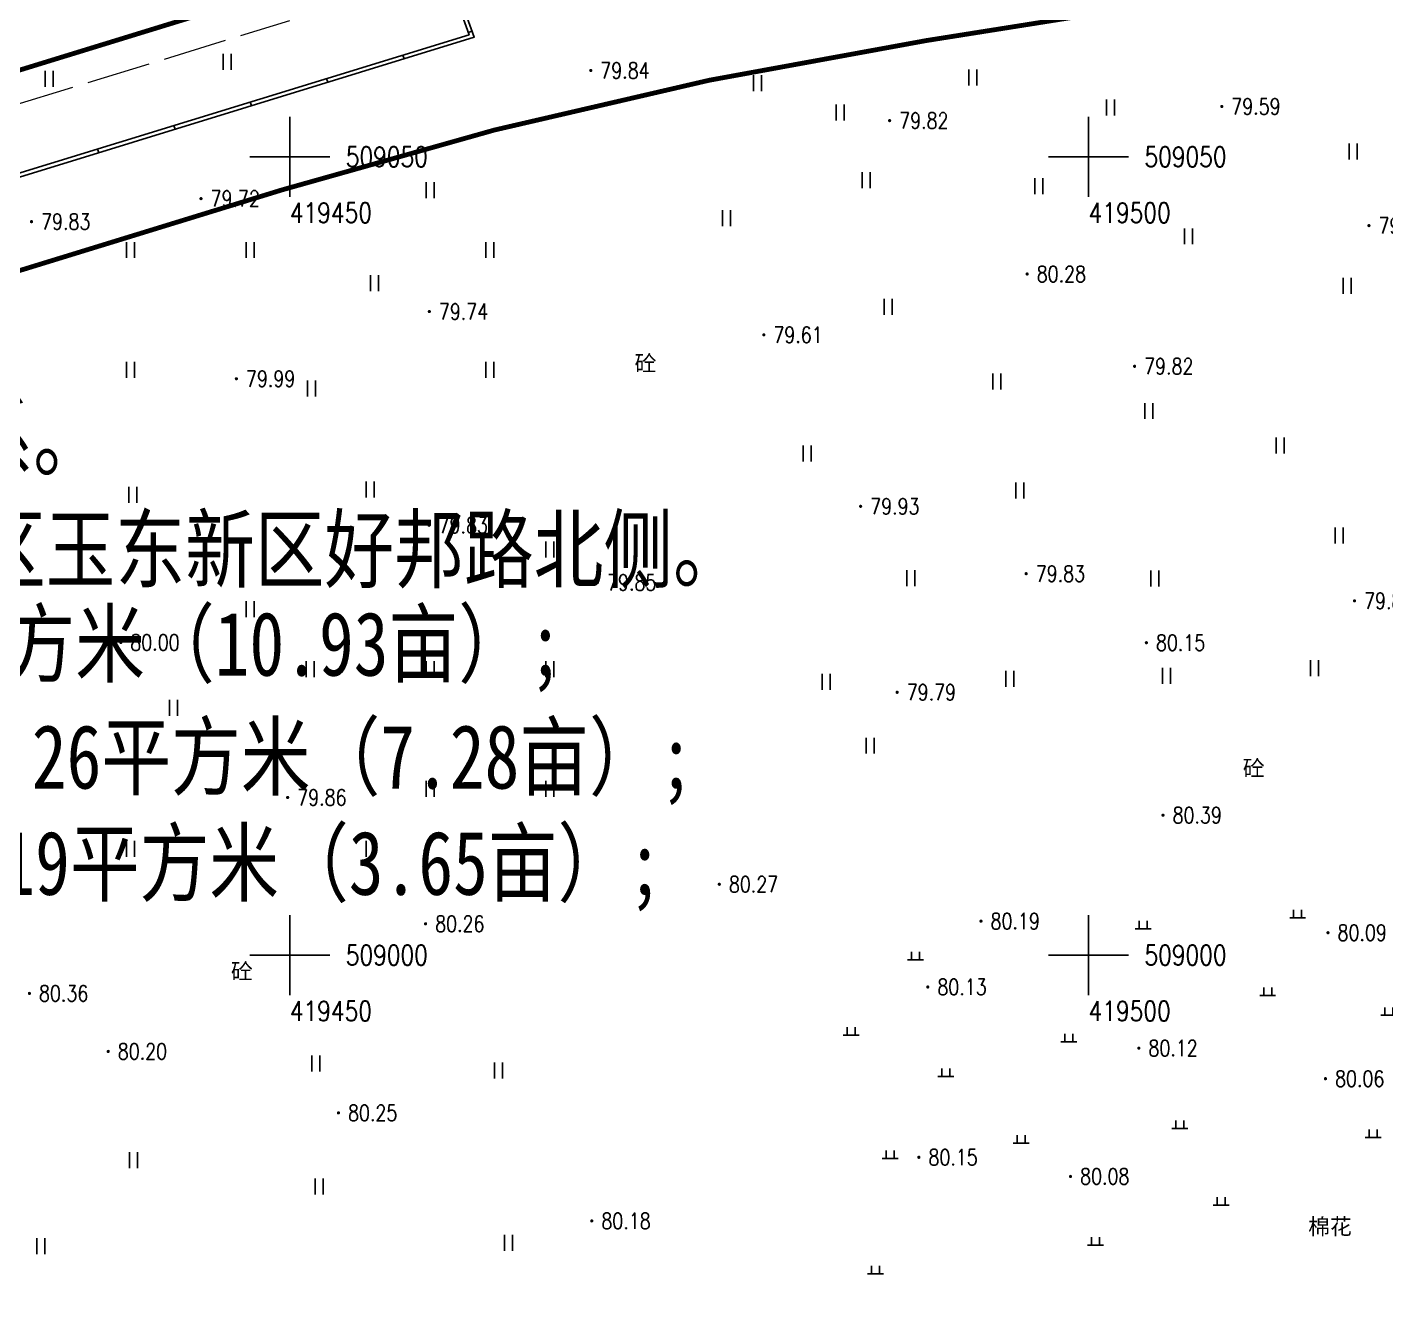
# Model space of a CAD drawing. Header units: millimetres. Extents: x 415847 to 420533, y 507593 to 509769.
# Drawn here: x 419433.6 to 419518.6, y 508978.8 to 509058.1 of the extents above; entities that cross this region are included whole.
import ezdxf
from ezdxf.enums import TextEntityAlignment as Align

# ---------------------------------------------------------------- set-up
doc = ezdxf.new("R2010")
doc.units = ezdxf.units.MM
doc.linetypes.add('X3', pattern=[5, 4, -1])
for name, color, linetype in [('0-0000规划道路', 4, 'Continuous'), ('GCD', 1, 'Continuous'), ('JMD', 6, 'Continuous'), ('PP-COM', 7, 'Continuous'), ('TK', 7, 'Continuous'), ('ZBTZ', 3, 'Continuous'), ('ZJ', 7, 'Continuous'), ('规划道路红线内容', 7, 'Continuous')]:
    doc.layers.add(name, color=color, linetype=linetype)
doc.styles.add('fs13k', font='simhei.ttf', dxfattribs={"height": 3})
doc.styles.add('ht11k', font='simhei.ttf', dxfattribs={"height": 1})
doc.styles.add('HZ', font='rs.shx', dxfattribs={"width": 0.8, "bigfont": 'hztxt.shx'})

# ---------------------------------------------------------------- blocks, each defined once
blk = doc.blocks.new('gc121')
for p, q in [((-0.5, -1), (-0.5, 1)), ((0.5, -1), (0.5, 1))]:
    blk.add_line(p, q)
blk = doc.blocks.new('gc119')
for p, q in [((-1, 0), (1, 0)), ((-0.5, 1), (-0.5, 0)), ((0.5, 1), (0.5, 0))]:
    blk.add_line(p, q)
blk = doc.blocks.new('acfgw')
at = {"color": 4}
for p, q in [((0, -5), (0, 5)), ((-5, 0), (5, 0))]:
    blk.add_line(p, q, dxfattribs=at)
blk = doc.blocks.new('GC200')
at = {"linetype": 'Continuous', "const_width": 0.2, "flags": 128}
blk.add_lwpolyline([(-0.1, 0, 1), (0.1, 0, 1)], format="xyb", close=True, dxfattribs=at)

msp = doc.modelspace()

# ---------------------------------------------------------------- linework, layer by layer
at = {"layer": '0-0000规划道路', "linetype": 'X3', "lineweight": 13}
msp.add_line((419370.46, 509034.08), (419449.997, 509058.54), dxfattribs=at)
at = {"layer": 'JMD', "linetype": 'Continuous'}
for p, q in [((419461.404, 509057.872), (419461.169, 509057.787)), ((419457.155, 509056.137), (419457.082, 509056.376)), ((419452.376, 509054.667), (419452.303, 509054.906)), ((419447.597, 509053.197), (419447.524, 509053.436)), ((419442.818, 509051.727), (419442.745, 509051.966)), ((419438.039, 509050.256), (419437.966, 509050.495))]:
    msp.add_line(p, q, dxfattribs=at)
at = {"layer": 'JMD', "color": 252, "linetype": 'Continuous', "flags": 128}
for points in [[(419404.513, 509040.204), (419461.219, 509057.649), (419447.447, 509095.853), (419429.934, 509144.604), (419429.213, 509147.344)], [(419404.586, 509039.965), (419461.543, 509057.487), (419447.682, 509095.938), (419430.173, 509144.678), (419429.455, 509147.407)]]:
    msp.add_lwpolyline(points, dxfattribs=at)
at = {"layer": 'PP-COM', "color": 7, "ltscale": 100, "const_width": 0.3, "flags": 128}
for points in [[(419434.836, 509146.935), (419355.047, 509122.397, 0.420781), (419341.946, 509096.975), (419359.832, 509043.132, 0.407676), (419372.262, 509036.726), (419445.976, 509059.396)], [(419601.313, 508983.201), (419588.643, 509062.837, 0.414094), (419577.2, 509071.142), (419489.851, 509057.282)], [(419489.851, 509057.282, 0.035263), (419449.504, 509047.926)], [(419449.504, 509047.926), (419376.474, 509025.467, 0.420781), (419369.923, 509012.756), (419388.681, 508956.289, 0.367135), (419410.795, 508942.841), (419593.004, 508971.753, 0.414333), (419601.313, 508983.201)]]:
    msp.add_lwpolyline(points, format="xyb", dxfattribs=at)

# ---------------------------------------------------------------- block references
at = {"layer": 'GCD', "color": 252, "linetype": 'Continuous'}
ref = msp.add_blockref('GC200', (419468.836, 509055.407, 79.835), dxfattribs=dict(at, xscale=0.5, yscale=0.5, zscale=0.5))
ref.add_attrib('height', '79.84', dxfattribs={"linetype": 'Continuous', "height": 1, "style": 'HZ', "width": 0.8}).set_placement((419469.436, 509055.407, 79.835), align=Align.MIDDLE_LEFT)
ref = msp.add_blockref('GC200', (419468.836, 509055.407, 79.835), dxfattribs=dict(at, xscale=0.5, yscale=0.5, zscale=0.5))
ref.add_attrib('height', '79.84', dxfattribs={"linetype": 'Continuous', "height": 1, "style": 'HZ', "width": 0.8}).set_placement((419469.436, 509055.407, 79.835), align=Align.MIDDLE_LEFT)
ref = msp.add_blockref('GC200', (419508.338, 509053.153, 79.59), dxfattribs=dict(at, xscale=0.5, yscale=0.5, zscale=0.5))
ref.add_attrib('height', '79.59', dxfattribs={"linetype": 'Continuous', "height": 1, "style": 'HZ', "width": 0.8}).set_placement((419508.938, 509053.153, 79.59), align=Align.MIDDLE_LEFT)
ref = msp.add_blockref('GC200', (419487.545, 509052.268, 79.82), dxfattribs=dict(at, xscale=0.5, yscale=0.5, zscale=0.5))
ref.add_attrib('height', '79.82', dxfattribs={"linetype": 'Continuous', "height": 1, "style": 'HZ', "width": 0.8}).set_placement((419488.145, 509052.268, 79.82), align=Align.MIDDLE_LEFT)
ref = msp.add_blockref('GC200', (419444.438, 509047.38, 79.72), dxfattribs=dict(at, xscale=0.5, yscale=0.5, zscale=0.5))
ref.add_attrib('height', '79.72', dxfattribs={"linetype": 'Continuous', "height": 1, "style": 'HZ', "width": 0.8}).set_placement((419445.038, 509047.38, 79.72), align=Align.MIDDLE_LEFT)
ref = msp.add_blockref('GC200', (419433.827, 509045.937, 79.83), dxfattribs=dict(at, xscale=0.5, yscale=0.5, zscale=0.5))
ref.add_attrib('height', '79.83', dxfattribs={"linetype": 'Continuous', "height": 1, "style": 'HZ', "width": 0.8}).set_placement((419434.427, 509045.937, 79.83), align=Align.MIDDLE_LEFT)
ref = msp.add_blockref('GC200', (419517.55, 509045.691, 79.82), dxfattribs=dict(at, xscale=0.5, yscale=0.5, zscale=0.5))
ref.add_attrib('height', '79.82', dxfattribs={"linetype": 'Continuous', "height": 1, "style": 'HZ', "width": 0.8}).set_placement((419518.15, 509045.691, 79.82), align=Align.MIDDLE_LEFT)
ref = msp.add_blockref('GC200', (419496.154, 509042.658, 80.28), dxfattribs=dict(at, xscale=0.5, yscale=0.5, zscale=0.5))
ref.add_attrib('height', '80.28', dxfattribs={"linetype": 'Continuous', "height": 1, "style": 'HZ', "width": 0.8}).set_placement((419496.754, 509042.658, 80.28), align=Align.MIDDLE_LEFT)
ref = msp.add_blockref('GC200', (419458.732, 509040.307, 79.74), dxfattribs=dict(at, xscale=0.5, yscale=0.5, zscale=0.5))
ref.add_attrib('height', '79.74', dxfattribs={"linetype": 'Continuous', "height": 1, "style": 'HZ', "width": 0.8}).set_placement((419459.332, 509040.307, 79.74), align=Align.MIDDLE_LEFT)
ref = msp.add_blockref('GC200', (419479.668, 509038.848, 79.61), dxfattribs=dict(at, xscale=0.5, yscale=0.5, zscale=0.5))
ref.add_attrib('height', '79.61', dxfattribs={"linetype": 'Continuous', "height": 1, "style": 'HZ', "width": 0.8}).set_placement((419480.268, 509038.848, 79.61), align=Align.MIDDLE_LEFT)
ref = msp.add_blockref('GC200', (419446.654, 509036.098, 79.99), dxfattribs=dict(at, xscale=0.5, yscale=0.5, zscale=0.5))
ref.add_attrib('height', '79.99', dxfattribs={"linetype": 'Continuous', "height": 1, "style": 'HZ', "width": 0.8}).set_placement((419447.254, 509036.098, 79.99), align=Align.MIDDLE_LEFT)
ref = msp.add_blockref('GC200', (419502.88, 509036.879, 79.82), dxfattribs=dict(at, xscale=0.5, yscale=0.5, zscale=0.5))
ref.add_attrib('height', '79.82', dxfattribs={"linetype": 'Continuous', "height": 1, "style": 'HZ', "width": 0.8}).set_placement((419503.48, 509036.879, 79.82), align=Align.MIDDLE_LEFT)
ref = msp.add_blockref('GC200', (419485.73, 509028.108, 79.93), dxfattribs=dict(at, xscale=0.5, yscale=0.5, zscale=0.5))
ref.add_attrib('height', '79.93', dxfattribs={"linetype": 'Continuous', "height": 1, "style": 'HZ', "width": 0.8}).set_placement((419486.33, 509028.108, 79.93), align=Align.MIDDLE_LEFT)
ref = msp.add_blockref('GC200', (419458.717, 509026.924, 79.83), dxfattribs=dict(at, xscale=0.5, yscale=0.5, zscale=0.5))
ref.add_attrib('height', '79.83', dxfattribs={"linetype": 'Continuous', "height": 1, "style": 'HZ', "width": 0.8}).set_placement((419459.317, 509026.924, 79.83), align=Align.MIDDLE_LEFT)
ref = msp.add_blockref('GC200', (419469.258, 509023.34, 79.85), dxfattribs=dict(at, xscale=0.5, yscale=0.5, zscale=0.5))
ref.add_attrib('height', '79.85', dxfattribs={"linetype": 'Continuous', "height": 1, "style": 'HZ', "width": 0.8}).set_placement((419469.858, 509023.34, 79.85), align=Align.MIDDLE_LEFT)
ref = msp.add_blockref('GC200', (419496.093, 509023.889, 79.83), dxfattribs=dict(at, xscale=0.5, yscale=0.5, zscale=0.5))
ref.add_attrib('height', '79.83', dxfattribs={"linetype": 'Continuous', "height": 1, "style": 'HZ', "width": 0.8}).set_placement((419496.693, 509023.889, 79.83), align=Align.MIDDLE_LEFT)
ref = msp.add_blockref('GC200', (419516.647, 509022.187, 79.89), dxfattribs=dict(at, xscale=0.5, yscale=0.5, zscale=0.5))
ref.add_attrib('height', '79.89', dxfattribs={"linetype": 'Continuous', "height": 1, "style": 'HZ', "width": 0.8}).set_placement((419517.247, 509022.187, 79.89), align=Align.MIDDLE_LEFT)
ref = msp.add_blockref('GC200', (419439.415, 509019.581, 80), dxfattribs=dict(at, xscale=0.5, yscale=0.5, zscale=0.5))
ref.add_attrib('height', '80.00', dxfattribs={"linetype": 'Continuous', "height": 1, "style": 'HZ', "width": 0.8}).set_placement((419440.015, 509019.581, 80), align=Align.MIDDLE_LEFT)
ref = msp.add_blockref('GC200', (419503.619, 509019.566, 80.15), dxfattribs=dict(at, xscale=0.5, yscale=0.5, zscale=0.5))
ref.add_attrib('height', '80.15', dxfattribs={"linetype": 'Continuous', "height": 1, "style": 'HZ', "width": 0.8}).set_placement((419504.219, 509019.566, 80.15), align=Align.MIDDLE_LEFT)
ref = msp.add_blockref('GC200', (419488.016, 509016.461, 79.79), dxfattribs=dict(at, xscale=0.5, yscale=0.5, zscale=0.5))
ref.add_attrib('height', '79.79', dxfattribs={"linetype": 'Continuous', "height": 1, "style": 'HZ', "width": 0.8}).set_placement((419488.616, 509016.461, 79.79), align=Align.MIDDLE_LEFT)
ref = msp.add_blockref('GC200', (419449.863, 509009.873, 79.86), dxfattribs=dict(at, xscale=0.5, yscale=0.5, zscale=0.5))
ref.add_attrib('height', '79.86', dxfattribs={"linetype": 'Continuous', "height": 1, "style": 'HZ', "width": 0.8}).set_placement((419450.463, 509009.873, 79.86), align=Align.MIDDLE_LEFT)
ref = msp.add_blockref('GC200', (419504.661, 509008.762, 80.394), dxfattribs=dict(at, xscale=0.5, yscale=0.5, zscale=0.5))
ref.add_attrib('height', '80.39', dxfattribs={"linetype": 'Continuous', "height": 1, "style": 'HZ', "width": 0.8}).set_placement((419505.261, 509008.762, 80.394), align=Align.MIDDLE_LEFT)
ref = msp.add_blockref('GC200', (419504.661, 509008.762, 80.394), dxfattribs=dict(at, xscale=0.5, yscale=0.5, zscale=0.5))
ref.add_attrib('height', '80.39', dxfattribs={"linetype": 'Continuous', "height": 1, "style": 'HZ', "width": 0.8}).set_placement((419505.261, 509008.762, 80.394), align=Align.MIDDLE_LEFT)
ref = msp.add_blockref('GC200', (419476.885, 509004.437, 80.268), dxfattribs=dict(at, xscale=0.5, yscale=0.5, zscale=0.5))
ref.add_attrib('height', '80.27', dxfattribs={"linetype": 'Continuous', "height": 1, "style": 'HZ', "width": 0.8}).set_placement((419477.485, 509004.437, 80.268), align=Align.MIDDLE_LEFT)
ref = msp.add_blockref('GC200', (419476.885, 509004.437, 80.268), dxfattribs=dict(at, xscale=0.5, yscale=0.5, zscale=0.5))
ref.add_attrib('height', '80.27', dxfattribs={"linetype": 'Continuous', "height": 1, "style": 'HZ', "width": 0.8}).set_placement((419477.485, 509004.437, 80.268), align=Align.MIDDLE_LEFT)
ref = msp.add_blockref('GC200', (419493.265, 509002.128, 80.19), dxfattribs=dict(at, xscale=0.5, yscale=0.5, zscale=0.5))
ref.add_attrib('height', '80.19', dxfattribs={"linetype": 'Continuous', "height": 1, "style": 'HZ', "width": 0.8}).set_placement((419493.865, 509002.128, 80.19), align=Align.MIDDLE_LEFT)
ref = msp.add_blockref('GC200', (419458.496, 509001.962, 80.26), dxfattribs=dict(at, xscale=0.5, yscale=0.5, zscale=0.5))
ref.add_attrib('height', '80.26', dxfattribs={"linetype": 'Continuous', "height": 1, "style": 'HZ', "width": 0.8}).set_placement((419459.096, 509001.962, 80.26), align=Align.MIDDLE_LEFT)
ref = msp.add_blockref('GC200', (419514.987, 509001.404, 80.09), dxfattribs=dict(at, xscale=0.5, yscale=0.5, zscale=0.5))
ref.add_attrib('height', '80.09', dxfattribs={"linetype": 'Continuous', "height": 1, "style": 'HZ', "width": 0.8}).set_placement((419515.587, 509001.404, 80.09), align=Align.MIDDLE_LEFT)
ref = msp.add_blockref('GC200', (419489.935, 508998.004, 80.13), dxfattribs=dict(at, xscale=0.5, yscale=0.5, zscale=0.5))
ref.add_attrib('height', '80.13', dxfattribs={"linetype": 'Continuous', "height": 1, "style": 'HZ', "width": 0.8}).set_placement((419490.535, 508998.004, 80.13), align=Align.MIDDLE_LEFT)
ref = msp.add_blockref('GC200', (419433.698, 508997.601, 80.357), dxfattribs=dict(at, xscale=0.5, yscale=0.5, zscale=0.5))
ref.add_attrib('height', '80.36', dxfattribs={"linetype": 'Continuous', "height": 1, "style": 'HZ', "width": 0.8}).set_placement((419434.298, 508997.601, 80.357), align=Align.MIDDLE_LEFT)
ref = msp.add_blockref('GC200', (419433.698, 508997.601, 80.357), dxfattribs=dict(at, xscale=0.5, yscale=0.5, zscale=0.5))
ref.add_attrib('height', '80.36', dxfattribs={"linetype": 'Continuous', "height": 1, "style": 'HZ', "width": 0.8}).set_placement((419434.298, 508997.601, 80.357), align=Align.MIDDLE_LEFT)
ref = msp.add_blockref('GC200', (419438.628, 508993.969, 80.2), dxfattribs=dict(at, xscale=0.5, yscale=0.5, zscale=0.5))
ref.add_attrib('height', '80.20', dxfattribs={"linetype": 'Continuous', "height": 1, "style": 'HZ', "width": 0.8}).set_placement((419439.228, 508993.969, 80.2), align=Align.MIDDLE_LEFT)
ref = msp.add_blockref('GC200', (419503.148, 508994.173, 80.12), dxfattribs=dict(at, xscale=0.5, yscale=0.5, zscale=0.5))
ref.add_attrib('height', '80.12', dxfattribs={"linetype": 'Continuous', "height": 1, "style": 'HZ', "width": 0.8}).set_placement((419503.748, 508994.173, 80.12), align=Align.MIDDLE_LEFT)
ref = msp.add_blockref('GC200', (419514.83, 508992.258, 80.06), dxfattribs=dict(at, xscale=0.5, yscale=0.5, zscale=0.5))
ref.add_attrib('height', '80.06', dxfattribs={"linetype": 'Continuous', "height": 1, "style": 'HZ', "width": 0.8}).set_placement((419515.43, 508992.258, 80.06), align=Align.MIDDLE_LEFT)
ref = msp.add_blockref('GC200', (419453.042, 508990.117, 80.25), dxfattribs=dict(at, xscale=0.5, yscale=0.5, zscale=0.5))
ref.add_attrib('height', '80.25', dxfattribs={"linetype": 'Continuous', "height": 1, "style": 'HZ', "width": 0.8}).set_placement((419453.642, 508990.117, 80.25), align=Align.MIDDLE_LEFT)
ref = msp.add_blockref('GC200', (419489.377, 508987.336, 80.15), dxfattribs=dict(at, xscale=0.5, yscale=0.5, zscale=0.5))
ref.add_attrib('height', '80.15', dxfattribs={"linetype": 'Continuous', "height": 1, "style": 'HZ', "width": 0.8}).set_placement((419489.977, 508987.336, 80.15), align=Align.MIDDLE_LEFT)
ref = msp.add_blockref('GC200', (419498.87, 508986.138, 80.08), dxfattribs=dict(at, xscale=0.5, yscale=0.5, zscale=0.5))
ref.add_attrib('height', '80.08', dxfattribs={"linetype": 'Continuous', "height": 1, "style": 'HZ', "width": 0.8}).set_placement((419499.47, 508986.138, 80.08), align=Align.MIDDLE_LEFT)
ref = msp.add_blockref('GC200', (419468.901, 508983.351, 80.18), dxfattribs=dict(at, xscale=0.5, yscale=0.5, zscale=0.5))
ref.add_attrib('height', '80.18', dxfattribs={"linetype": 'Continuous', "height": 1, "style": 'HZ', "width": 0.8}).set_placement((419469.501, 508983.351, 80.18), align=Align.MIDDLE_LEFT)
at = {"layer": 'TK', "color": 252, "linetype": 'Continuous', "xscale": 0.5, "yscale": 0.5}
for p in [(419450, 509050), (419500, 509050), (419450, 509000), (419500, 509000)]:
    msp.add_blockref('acfgw', p, dxfattribs=at)
at = {"layer": 'ZBTZ', "color": 252, "linetype": 'Continuous', "xscale": 0.5, "yscale": 0.5}
for name, p in [('gc121', (419446.086, 509055.946)), ('gc121', (419434.927, 509054.892)), ('gc121', (419492.759, 509054.966)), ('gc121', (419479.269, 509054.621)), ('gc121', (419501.379, 509053.094)), ('gc121', (419484.451, 509052.782)), ('gc121', (419516.572, 509050.326)), ('gc121', (419486.074, 509048.531)), ('gc121', (419496.879, 509048.157)), ('gc121', (419458.776, 509047.913)), ('gc121', (419477.329, 509046.16)), ('gc121', (419506.253, 509045.02)), ('gc121', (419440.026, 509044.163)), ('gc121', (419447.526, 509044.163)), ('gc121', (419462.526, 509044.163)), ('gc121', (419455.298, 509042.078)), ('gc121', (419516.196, 509041.911)), ('gc121', (419487.448, 509040.606)), ('gc121', (419440.026, 509036.663)), ('gc121', (419462.526, 509036.663)), ('gc121', (419451.361, 509035.489)), ('gc121', (419494.256, 509035.925)), ('gc121', (419503.765, 509034.079)), ('gc121', (419511.995, 509031.914)), ('gc121', (419482.386, 509031.416)), ('gc121', (419440.18, 509028.836)), ('gc121', (419455.026, 509029.163)), ('gc121', (419495.691, 509029.107)), ('gc121', (419515.691, 509026.281)), ('gc121', (419466.276, 509025.413)), ('gc121', (419488.882, 509023.603)), ('gc121', (419504.14, 509023.595)), ('gc121', (419447.526, 509021.663)), ('gc121', (419451.276, 509017.913)), ('gc121', (419458.776, 509017.913)), ('gc121', (419466.276, 509017.913)), ('gc121', (419504.873, 509017.487)), ('gc121', (419514.134, 509017.978)), ('gc121', (419483.573, 509017.113)), ('gc121', (419495.066, 509017.3)), ('gc121', (419442.716, 509015.494)), ('gc121', (419486.321, 509013.119)), ('gc121', (419458.776, 509010.413)), ('gc121', (419466.276, 509010.413)), ('gc121', (419440.026, 509006.663)), ('gc121', (419455.026, 509006.663)), ('gc119', (419513.089, 509002.34)), ('gc119', (419503.426, 509001.645)), ('gc119', (419489.174, 508999.701)), ('gc119', (419511.212, 508997.478)), ('gc119', (419518.79, 508996.228)), ('gc119', (419485.142, 508994.977)), ('gc119', (419498.768, 508994.561)), ('gc121', (419451.625, 508993.217)), ('gc121', (419463.066, 508992.769)), ('gc119', (419491.064, 508992.407)), ('gc119', (419505.719, 508989.132)), ('gc119', (419517.815, 508988.576)), ('gc119', (419495.777, 508988.229)), ('gc121', (419440.208, 508987.163)), ('gc119', (419487.575, 508987.267)), ('gc121', (419451.845, 508985.502)), ('gc119', (419508.291, 508984.339)), ('gc121', (419434.407, 508981.771)), ('gc121', (419463.689, 508981.973)), ('gc119', (419500.435, 508981.839)), ('gc119', (419486.67, 508980.033))]:
    msp.add_blockref(name, p, dxfattribs=at)

# ---------------------------------------------------------------- texts
at = {"layer": 'TK', "color": 252, "linetype": 'Continuous', "style": 'HZ', "width": 0.8}
for s, p in [('509050', (419453.5, 509049.375)), ('509050', (419503.5, 509049.375)), ('419450', (419450, 509045.875)), ('419500', (419500, 509045.875)), ('509000', (419453.5, 508999.375)), ('509000', (419503.5, 508999.375)), ('419450', (419450, 508995.875)), ('419500', (419500, 508995.875))]:
    msp.add_text(s, height=1.25, dxfattribs=at).set_placement(p)
at = {"layer": 'ZJ', "linetype": 'Continuous', "style": 'ht11k'}
for s, p in [('砼', (419472.949, 509037.072)), ('砼', (419511.02, 509011.71)), ('砼', (419447.677, 508998.986)), ('棉花', (419516.475, 508983.004))]:
    msp.add_text(s, height=1, dxfattribs=at).set_placement(p, align=Align.MIDDLE_RIGHT)
at = {"layer": '规划道路红线内容', "linetype": 'Continuous', "style": 'fs13k', "width": 0.8}
for s, p in [('1.本图坐标采用玉林独立坐标系。', (419405.57, 509032.473, 925031)), ('2.规划用地位于玉林市玉东新区玉东新区好邦路北侧。', (419425.986, 509025.503, 925031)), ('3.规划用地总面积为7288.45平方米（10.93亩）;', (419420.205, 509019.319, 925071.26)), ('\u3000\u3000\u3000\u3000其中:规划用地红线面积4855.26平方米（7.28亩）;', (419417.476, 509012.249, 925044.993)), ('规划城市道路用地面积2433.19平方米（3.65亩）;', (419425.324, 509005.593, 2074775.853))]:
    msp.add_text(s, height=4, dxfattribs=at).set_placement(p, align=Align.MIDDLE)

doc.saveas('drawing.dxf')
